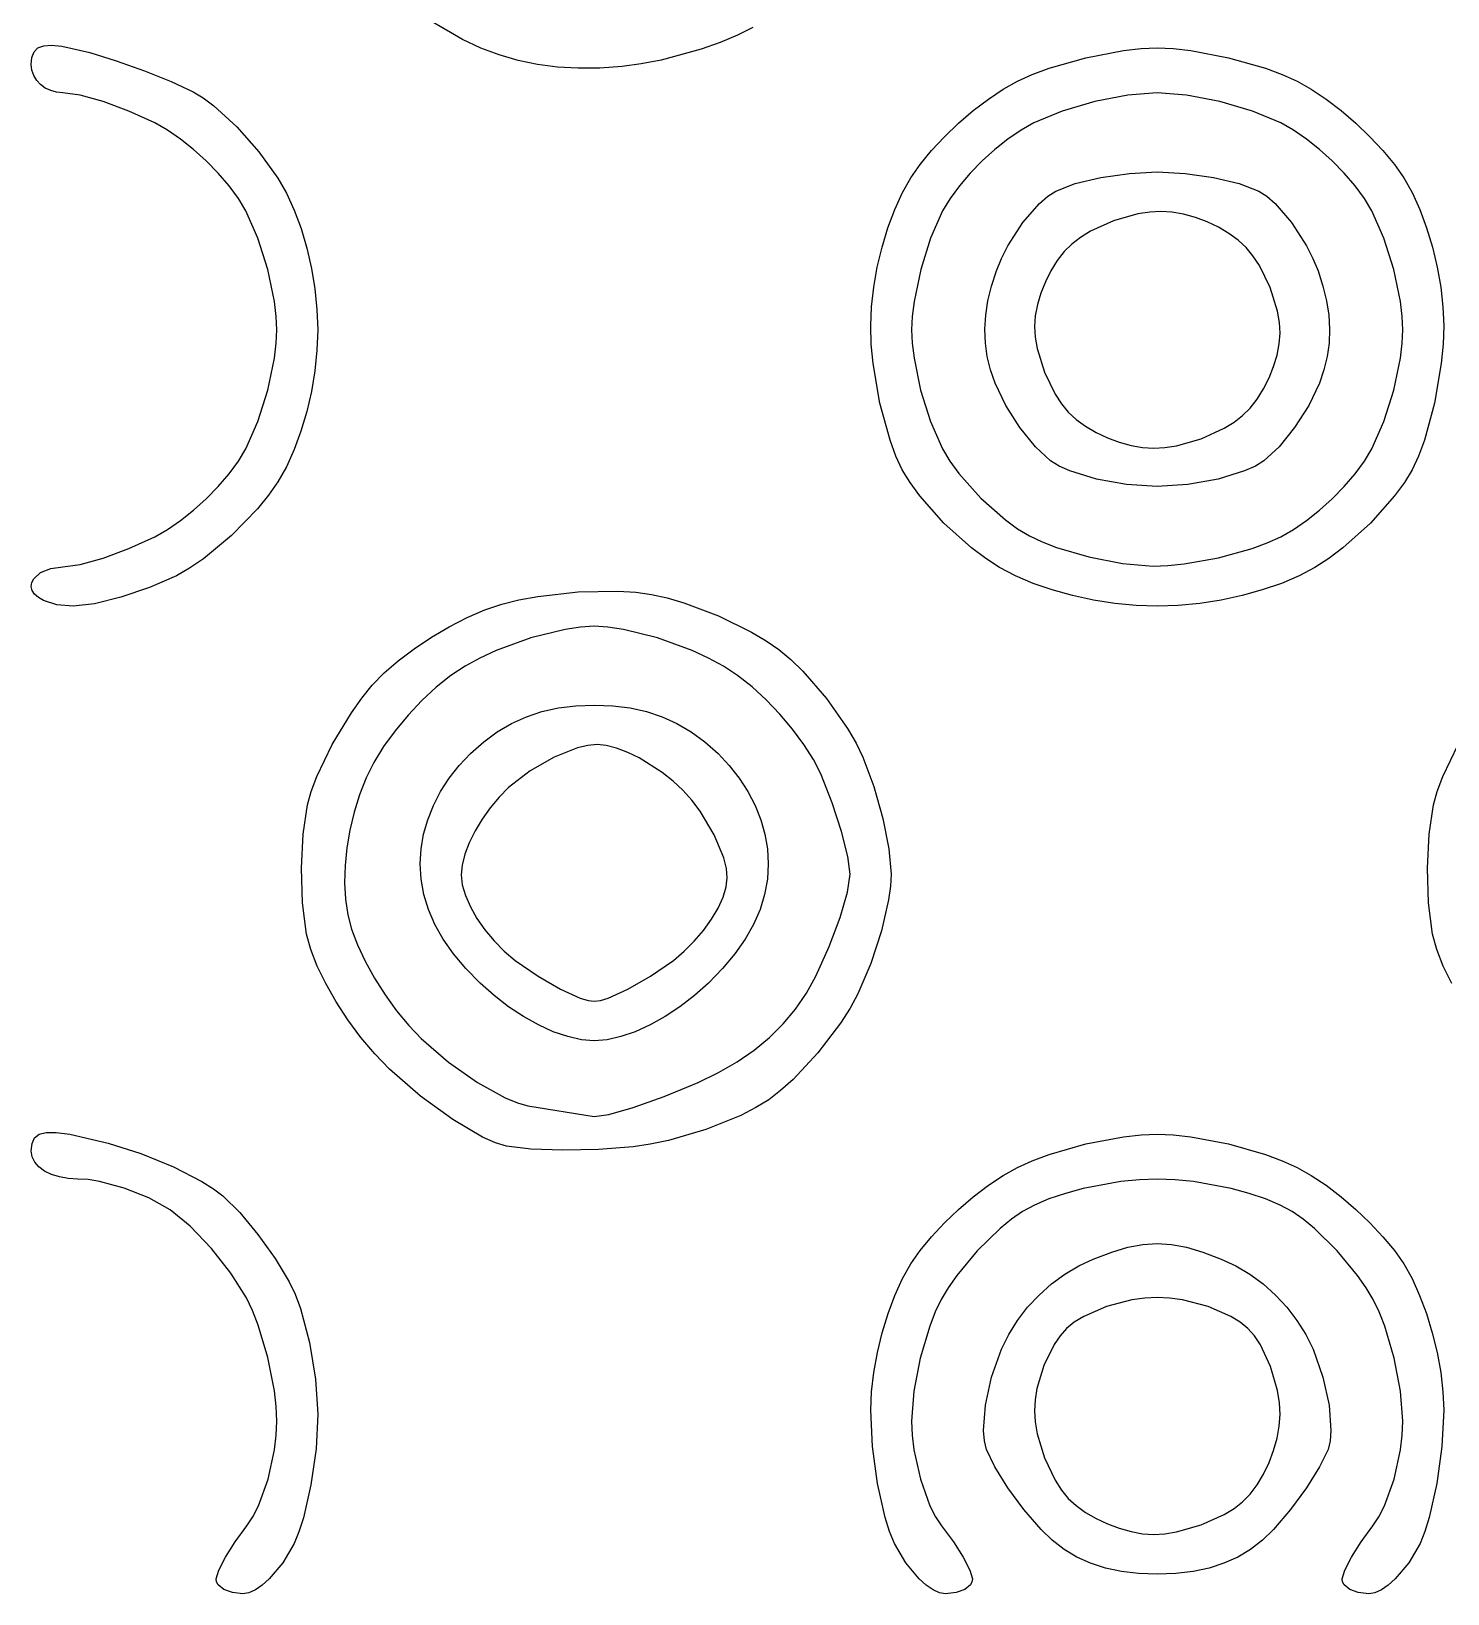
# Model space of a CAD drawing. Extents: x 94 to 886, y 19 to 528.
# Drawn here: x 93.6 to 293, y 18.6 to 238.7 of the extents above; entities that cross this region are included whole.
import ezdxf

# ---------------------------------------------------------------- set-up
doc = ezdxf.new("R2010")
doc.units = 0

msp = doc.modelspace()

# ---------------------------------------------------------------- linework, layer by layer
at = {"layer": 'Layer 1'}
for p, q in [((154.302, 237.484), (150.025502, 240.011446)), ((192.996658, 238.126033), (190.543258, 237.099508)), ((195.156122, 239.204941), (192.996658, 238.126033)), ((93.665315, 234.987086), (93.968708, 235.765404)), ((93.968708, 235.765404), (94.510204, 236.306344)), ((94.510204, 236.306344), (95.319128, 236.615939)), ((95.319128, 236.615939), (96.424803, 236.70022)), ((96.424803, 236.70022), (97.856553, 236.56522)), ((97.856553, 236.56522), (101.81558, 235.6615)), ((101.81558, 235.6615), (105.51563, 234.517845)), ((156.855452, 236.300906), (154.302, 237.48401)), ((154.302, 237.48401), (154.302, 237.484)), ((159.453898, 235.325347), (156.855452, 236.300906)), ((187.878674, 236.152471), (182.246953, 234.605272)), ((190.543258, 237.099508), (187.878674, 236.152471)), ((242.062349, 234.932239), (247.353446, 235.939135)), ((247.353446, 235.939135), (249.832103, 236.213285)), ((249.832103, 236.213285), (252.09184, 236.30894)), ((252.09184, 236.30894), (254.351568, 236.213285)), ((254.351568, 236.213285), (256.830221, 235.939135)), ((256.830221, 235.939135), (262.121329, 234.932239)), ((93.5707, 233.96536), (93.665315, 234.987086)), ((93.661862, 233.166244), (93.5707, 233.96536)), ((105.51563, 234.517845), (109.49513, 233.090895)), ((162.111161, 234.555025), (159.453898, 235.325347)), ((164.841063, 233.987635), (162.111161, 234.555025)), ((167.657425, 233.62087), (164.841063, 233.987635)), ((170.57407, 233.452423), (167.657425, 233.62087)), ((173.604821, 233.479989), (170.57407, 233.452423)), ((176.7635, 233.70126), (173.604821, 233.479989)), ((179.445317, 234.059316), (176.7635, 233.70126)), ((182.246953, 234.605272), (179.445317, 234.059316)), ((234.502397, 232.563747), (236.864497, 233.442034)), ((236.864497, 233.442034), (242.062349, 234.932239)), ((262.121329, 234.932239), (267.319217, 233.442034)), ((267.319217, 233.442034), (269.681346, 232.563747)), ((93.923135, 232.420732), (93.661862, 233.166244)), ((94.336197, 231.745142), (93.923135, 232.420732)), ((94.882728, 231.155793), (94.336197, 231.745142)), ((95.544404, 230.669003), (94.882728, 231.155793)), ((109.49513, 233.090895), (113.27618, 231.562627)), ((113.27618, 231.562627), (116.38088, 230.11502)), ((230.404567, 230.499088), (232.40584, 231.6223)), ((232.40584, 231.6223), (234.502397, 232.563747)), ((269.681346, 232.563747), (271.77794, 231.6223)), ((271.77794, 231.6223), (273.779204, 230.499104)), ((96.302906, 230.301092), (95.544404, 230.669003)), ((97.139912, 230.068378), (96.302906, 230.301092)), ((98.0371, 229.98718), (97.139912, 230.068378)), ((100.438501, 229.654244), (98.0371, 229.98718)), ((103.675152, 228.747739), (100.438501, 229.654244)), ((116.38088, 230.11502), (117.76479, 229.278395)), ((117.76479, 229.278395), (119.276784, 228.148223)), ((226.200427, 227.480451), (228.315564, 229.09989)), ((228.315564, 229.09989), (230.404567, 230.499088)), ((247.956223, 229.654244), (243.299401, 228.747739)), ((252.0918, 229.98718), (247.956223, 229.654244)), ((256.227454, 229.654244), (252.0918, 229.98718)), ((260.884277, 228.747739), (256.227454, 229.654244)), ((273.779204, 230.499104), (275.868192, 229.099915)), ((275.868192, 229.099915), (277.983309, 227.480481)), ((107.323078, 227.406119), (103.675152, 228.747739)), ((110.9583, 225.76784), (107.323078, 227.406119)), ((119.276784, 228.148223), (122.489464, 225.206204)), ((224.120754, 225.696515), (226.200427, 227.480451)), ((238.691879, 227.406119), (234.7042, 225.76784)), ((243.299401, 228.747739), (238.691879, 227.406119)), ((265.491762, 227.406119), (260.884277, 228.747739)), ((269.4794, 225.76784), (265.491762, 227.406119)), ((277.983309, 227.480481), (280.062961, 225.696545)), ((112.745912, 224.753711), (110.9583, 225.76784)), ((114.5861, 223.485694), (112.745912, 224.753711)), ((122.489464, 225.206204), (125.627802, 221.686893)), ((222.138141, 223.803827), (224.120754, 225.696515)), ((232.916603, 224.753705), (231.076431, 223.485686)), ((234.7042, 225.76784), (232.916603, 224.753705)), ((271.267044, 224.753711), (269.4794, 225.76784)), ((273.107248, 223.485694), (271.267044, 224.753711)), ((280.062961, 225.696545), (282.045555, 223.803854)), ((116.426255, 222.01456), (114.5861, 223.485694)), ((220.314187, 221.858133), (222.138141, 223.803827)), ((231.076431, 223.485686), (229.236294, 222.014551)), ((274.947406, 222.01456), (273.107248, 223.485694)), ((282.045555, 223.803854), (283.869495, 221.858152)), ((118.213768, 220.391076), (116.426255, 222.01456)), ((119.896028, 218.666013), (118.213768, 220.391076)), ((125.627802, 221.686893), (128.30068, 217.98822)), ((218.710487, 219.915175), (220.314187, 221.858133)), ((227.448802, 220.391069), (225.766567, 218.666008)), ((229.236294, 222.014551), (227.448802, 220.391069)), ((276.734913, 220.391076), (274.947406, 222.01456)), ((278.417161, 218.666013), (276.734913, 220.391076)), ((283.869495, 221.858152), (285.473188, 219.915186)), ((121.420426, 216.89014), (119.896028, 218.666013)), ((128.30068, 217.98822), (129.50436, 215.852802)), ((216.20802, 215.933518), (217.38864, 218.0307)), ((217.38864, 218.0307), (218.710487, 219.915175)), ((225.766567, 218.666008), (224.242198, 216.890137)), ((240.553219, 217.195565), (244.168574, 218.06134)), ((244.168574, 218.06134), (248.171017, 218.646322)), ((248.171017, 218.646322), (252.0914, 218.86117)), ((252.0914, 218.86117), (256.011879, 218.646322)), ((256.011879, 218.646322), (260.01437, 218.06134)), ((260.01437, 218.06134), (263.629726, 217.195565)), ((279.941546, 216.89014), (278.417161, 218.666013)), ((285.473188, 219.915186), (286.79504, 218.0307)), ((286.79504, 218.0307), (287.975687, 215.933537)), ((122.734353, 215.114226), (121.420426, 216.89014)), ((129.50436, 215.852802), (130.590727, 213.462328)), ((215.12947, 213.564838), (216.20802, 215.933518)), ((224.242198, 216.890137), (222.928305, 215.114225)), ((236.672383, 215.417732), (237.7941, 216.13834)), ((237.7941, 216.13834), (240.553219, 217.195565)), ((263.629726, 217.195565), (266.3888, 216.13834)), ((266.3888, 216.13834), (267.510514, 215.417745)), ((281.255461, 215.114226), (279.941546, 216.89014)), ((287.975687, 215.933537), (289.054245, 213.564871)), ((123.7852, 213.38904), (122.734353, 215.114226)), ((214.169954, 210.987426), (215.12947, 213.564838)), ((222.928305, 215.114225), (221.8775, 213.38904)), ((233.168189, 211.716291), (235.504673, 214.409815)), ((235.504673, 214.409815), (236.672383, 215.417732)), ((267.510514, 215.417745), (268.678223, 214.409838)), ((268.678223, 214.409838), (271.014716, 211.716321)), ((282.3063, 213.38904), (281.255461, 215.114226)), ((289.054245, 213.564871), (290.013753, 210.987465)), ((125.482779, 209.540702), (123.7852, 213.38904)), ((130.590727, 213.462328), (131.546473, 210.867612)), ((221.8775, 213.38904), (220.179856, 209.540688)), ((231.058465, 208.426241), (233.168189, 211.716291)), ((245.922334, 211.94574), (242.688263, 210.482012)), ((249.360748, 212.934733), (245.922334, 211.94574)), ((251.028166, 213.204007), (249.360748, 212.934733)), ((252.59257, 213.29796), (251.028166, 213.204007)), ((254.146824, 213.194142), (252.59257, 213.29796)), ((255.785, 212.896595), (254.146824, 213.194142)), ((257.457788, 212.426182), (255.785, 212.896595)), ((259.115879, 211.803765), (257.457788, 212.426182)), ((260.709962, 211.050207), (259.115879, 211.803765)), ((271.014716, 211.716321), (273.124472, 208.426264)), ((284.003879, 209.540702), (282.3063, 213.38904)), ((126.872959, 205.094156), (125.482779, 209.540702)), ((131.546473, 210.867612), (132.35829, 208.119466)), ((213.346441, 208.264044), (214.169954, 210.987426)), ((220.179856, 209.540688), (218.78964, 205.094141)), ((241.276273, 209.619319), (240.06947, 208.69458)), ((242.688263, 210.482012), (241.276273, 209.619319)), ((262.190728, 210.18637), (260.709962, 211.050207)), ((263.508868, 209.233117), (262.190728, 210.18637)), ((264.61507, 208.21131), (263.508868, 209.233117)), ((285.394059, 205.094156), (284.003879, 209.540702)), ((290.013753, 210.987465), (290.837256, 208.264085)), ((132.35829, 208.119466), (133.012869, 205.268702)), ((212.675897, 205.457456), (213.346441, 208.264044)), ((230.174206, 206.672668), (231.058465, 208.426241)), ((239.010671, 207.627017), (238.0229, 206.354914)), ((240.06947, 208.69458), (239.010671, 207.627017)), ((265.57328, 207.046648), (264.61507, 208.21131)), ((266.467197, 205.683968), (265.57328, 207.046648)), ((273.124472, 208.426264), (274.008757, 206.672681)), ((290.837256, 208.264085), (291.507795, 205.457494)), ((127.812274, 200.600002), (126.872959, 205.094156)), ((133.012869, 205.268702), (133.496903, 202.366131)), ((212.175287, 202.630427), (212.675897, 205.457456)), ((218.78964, 205.094141), (217.850309, 200.599994)), ((228.761777, 202.773221), (229.44932, 204.90814)), ((229.44932, 204.90814), (230.174206, 206.672668)), ((237.127778, 204.925862), (236.346924, 203.387453)), ((238.0229, 206.354914), (237.127778, 204.925862)), ((267.983905, 202.562843), (266.467197, 205.683968)), ((274.008757, 206.672681), (274.73368, 204.90814)), ((274.73368, 204.90814), (275.421295, 202.773237)), ((286.333374, 200.600002), (285.394059, 205.094156)), ((291.507795, 205.457494), (292.008412, 202.630457)), ((211.86158, 199.845721), (212.175287, 202.630427)), ((228.264066, 200.696903), (228.761777, 202.773221)), ((236.346924, 203.387453), (235.701958, 201.787278)), ((269.008696, 199.2445), (267.983905, 202.562843)), ((275.421295, 202.773237), (275.919057, 200.69693)), ((292.008412, 202.630457), (292.32215, 199.845737)), ((128.068025, 198.507134), (127.812274, 200.600002)), ((133.496903, 202.366131), (133.797083, 199.462566)), ((217.850309, 200.599994), (217.594556, 198.50713)), ((227.956108, 198.672269), (228.264066, 200.696903)), ((235.701958, 201.787278), (235.2145, 200.17293)), ((275.919057, 200.69693), (276.227047, 198.672301)), ((286.589125, 198.507134), (286.333374, 200.600002)), ((128.15726, 196.60884), (128.068025, 198.507134)), ((133.797083, 199.462566), (133.9001, 196.60882)), ((211.75174, 197.1661), (211.86158, 199.845721)), ((217.594556, 198.50713), (217.50532, 196.60884)), ((227.837821, 196.6924), (227.956108, 198.672269)), ((234.906171, 198.592), (234.79859, 197.09208)), ((235.2145, 200.17293), (234.906171, 198.592)), ((269.287716, 197.635301), (269.008696, 199.2445)), ((276.227047, 198.672301), (276.345345, 196.692434)), ((286.67836, 196.60884), (286.589125, 198.507134)), ((292.32215, 199.845737), (292.43205, 197.1661)), ((128.068025, 194.710578), (128.15726, 196.60884)), ((133.9001, 196.60882), (133.796964, 193.749028)), ((211.84065, 194.593655), (211.75174, 197.1661)), ((217.50532, 196.60884), (217.594299, 194.711055)), ((227.909126, 194.75038), (227.837821, 196.6924)), ((234.79859, 197.09208), (234.895948, 195.582294)), ((269.277494, 194.625595), (269.38507, 196.12551)), ((269.38507, 196.12551), (269.287716, 197.635301)), ((276.345345, 196.692434), (276.274032, 194.750411)), ((286.589125, 194.710578), (286.67836, 196.60884)), ((292.43205, 197.1661), (292.343142, 194.593658)), ((127.812274, 192.617729), (128.068025, 194.710578)), ((133.796964, 193.749028), (133.496255, 190.841883)), ((212.099699, 191.865149), (211.84065, 194.593655)), ((217.594299, 194.711055), (217.849315, 192.619576)), ((228.16994, 192.839292), (227.909126, 194.75038)), ((234.895948, 195.582294), (235.17498, 193.973107)), ((235.17498, 193.973107), (236.199806, 190.654801)), ((268.969177, 193.044677), (269.277494, 194.625595)), ((276.274032, 194.750411), (276.013188, 192.839316)), ((286.333374, 192.617729), (286.589125, 194.710578)), ((292.343142, 194.593658), (292.084095, 191.865154)), ((126.872959, 188.123576), (127.812274, 192.617729)), ((213.055162, 186.272821), (212.099699, 191.865149)), ((217.849315, 192.619576), (218.785934, 188.130461)), ((228.620185, 190.952218), (228.16994, 192.839292)), ((268.481737, 191.430346), (268.969177, 193.044677)), ((276.013188, 192.839316), (275.562893, 190.952231)), ((285.394059, 188.123576), (286.333374, 192.617729)), ((292.084095, 191.865154), (291.128631, 186.272829)), ((133.496255, 190.841883), (133.011026, 187.937071)), ((229.25978, 189.08224), (228.620185, 190.952218)), ((236.199806, 190.654801), (237.716552, 187.53371)), ((267.055957, 188.291801), (267.836791, 189.830191)), ((267.836791, 189.830191), (268.481737, 191.430346)), ((275.562893, 190.952231), (274.92323, 189.08224)), ((125.482779, 183.677006), (126.872959, 188.123576)), ((133.011026, 187.937071), (132.354329, 185.084279)), ((218.785934, 188.130461), (220.172131, 183.691335)), ((230.768315, 185.955345), (229.25978, 189.08224)), ((237.716552, 187.53371), (238.610483, 186.171041)), ((266.160852, 186.862765), (267.055957, 188.291801)), ((274.92323, 189.08224), (273.414678, 185.955351)), ((284.003879, 183.677006), (285.394059, 188.123576)), ((132.354329, 185.084279), (131.539214, 182.333191)), ((214.472029, 181.054858), (213.055162, 186.272821)), ((232.744371, 182.851606), (230.768315, 185.955345)), ((238.610483, 186.171041), (239.5687, 185.00638)), ((239.5687, 185.00638), (240.674899, 183.984568)), ((264.1143, 184.52311), (265.173094, 185.590671)), ((265.173094, 185.590671), (266.160852, 186.862765)), ((273.414678, 185.955351), (271.438584, 182.851614)), ((291.128631, 186.272829), (289.711762, 181.054864)), ((123.7852, 179.82864), (125.482779, 183.677006)), ((220.172131, 183.691335), (221.86486, 179.85204)), ((234.931562, 180.129784), (232.744371, 182.851606)), ((240.674899, 183.984568), (241.993036, 183.031303)), ((241.993036, 183.031303), (243.473798, 182.167448)), ((258.26144, 181.27189), (261.495552, 182.735653)), ((261.495552, 182.735653), (262.907567, 183.598356)), ((262.907567, 183.598356), (264.1144, 184.5231)), ((264.1144, 184.5231), (264.1143, 184.52311)), ((271.438584, 182.851614), (269.251355, 180.12979)), ((282.3063, 179.82864), (284.003879, 183.677006)), ((131.539214, 182.333191), (130.578733, 179.733495)), ((215.307833, 178.794307), (214.472029, 181.054858)), ((243.473798, 182.167448), (245.067875, 181.41387)), ((245.067875, 181.41387), (246.725955, 180.791433)), ((246.725955, 180.791433), (248.398727, 180.321003)), ((254.822983, 180.282863), (258.26144, 181.27189)), ((289.711762, 181.054864), (288.875957, 178.794311)), ((122.734329, 178.10348), (123.7852, 179.82864)), ((130.578733, 179.733495), (129.485938, 177.334876)), ((216.2042, 176.877), (215.307833, 178.794307)), ((221.86486, 179.85204), (222.901633, 178.133364)), ((237.0735, 178.14864), (234.931562, 180.129784)), ((248.398727, 180.321003), (250.036879, 180.023443)), ((250.036879, 180.023443), (251.5911, 179.91962)), ((251.5911, 179.91962), (253.155537, 180.013578)), ((253.155537, 180.013578), (254.822983, 180.282863)), ((269.251355, 180.12979), (267.1094, 178.14864)), ((281.255433, 178.10348), (282.3063, 179.82864)), ((288.875957, 178.794311), (287.97959, 176.877)), ((119.895982, 174.551714), (121.420387, 176.327581)), ((121.420387, 176.327581), (122.734329, 178.10348)), ((129.485938, 177.334876), (128.27388, 175.18702)), ((217.289076, 175.092979), (216.2042, 176.877)), ((222.901633, 178.133364), (224.18015, 176.366988)), ((224.18015, 176.366988), (227.261445, 172.892391)), ((238.269137, 177.422445), (237.0728, 178.14864)), ((237.0728, 178.14864), (237.0735, 178.14864)), ((239.78323, 176.744971), (238.269137, 177.422445)), ((243.518289, 175.595493), (239.78323, 176.744971)), ((264.398987, 176.744971), (260.663956, 175.595493)), ((265.913068, 177.422445), (264.398987, 176.744971)), ((267.1094, 178.14864), (265.913068, 177.422445)), ((278.417111, 174.551714), (279.941502, 176.327581)), ((279.941502, 176.327581), (281.255433, 178.10348)), ((287.97959, 176.877), (286.894677, 175.092964)), ((118.213723, 172.826654), (119.895982, 174.551714)), ((128.27388, 175.18702), (126.967544, 173.310286)), ((218.665244, 173.214409), (217.289076, 175.092979)), ((247.785178, 174.81882), (243.518289, 175.595493)), ((252.0911, 174.53357), (247.785178, 174.81882)), ((256.397073, 174.81882), (252.0911, 174.53357)), ((260.663956, 175.595493), (256.397073, 174.81882)), ((276.734864, 172.826654), (278.417111, 174.551714)), ((286.894677, 175.092964), (285.518494, 173.214381)), ((116.426217, 171.203173), (118.213723, 172.826654)), ((126.967544, 173.310286), (125.408305, 171.389509)), ((222.066834, 169.39937), (218.665244, 173.214409)), ((227.261445, 172.892391), (230.706798, 169.830769)), ((274.947365, 171.203173), (276.734864, 172.826654)), ((285.518494, 173.214381), (282.116915, 169.399325)), ((112.745897, 168.464043), (114.586072, 169.732045)), ((114.586072, 169.732045), (116.426217, 171.203173)), ((125.408305, 171.389509), (121.765031, 167.632596)), ((230.706798, 169.830769), (232.440387, 168.580611)), ((271.267029, 168.464043), (273.107219, 169.732045)), ((273.107219, 169.732045), (274.947365, 171.203173)), ((107.323068, 165.811597), (110.9583, 167.44994)), ((110.9583, 167.44994), (112.745897, 168.464043)), ((121.765031, 167.632596), (117.811882, 164.34982)), ((225.959732, 165.883371), (222.066834, 169.39937)), ((232.440387, 168.580611), (234.11426, 167.58464)), ((234.11426, 167.58464), (235.893293, 166.752458)), ((267.586912, 166.604465), (269.47936, 167.44987)), ((269.47936, 167.44987), (269.4794, 167.44994)), ((269.4794, 167.44994), (271.267029, 168.464043)), ((282.116915, 169.399325), (278.224048, 165.883331)), ((103.675134, 164.469945), (107.323068, 165.811597)), ((227.950034, 164.378601), (225.959732, 165.883371)), ((235.893293, 166.752458), (237.928196, 165.971704)), ((237.928196, 165.971704), (242.480156, 164.634099)), ((260.714665, 164.501933), (265.44619, 165.820066)), ((265.44619, 165.820066), (267.586912, 166.604465)), ((278.224048, 165.883331), (276.233756, 164.378577)), ((94.882728, 162.413431), (96.302906, 163.011015)), ((96.302906, 163.011015), (98.0371, 163.23049)), ((98.0371, 163.23049), (100.438483, 163.563428)), ((100.438483, 163.563428), (103.675134, 164.469945)), ((115.865299, 163.021715), (114.01668, 161.97472)), ((117.811882, 164.34982), (115.865299, 163.021715)), ((229.8947, 163.1179), (227.950034, 164.378601)), ((229.89479, 163.1179), (229.8947, 163.1179)), ((232.120358, 161.948188), (229.89479, 163.1179)), ((242.480156, 164.634099), (247.199218, 163.71107)), ((247.199218, 163.71107), (251.51446, 163.34186)), ((251.51446, 163.34186), (253.597444, 163.405074)), ((253.597444, 163.405074), (255.874263, 163.630765)), ((255.874263, 163.630765), (260.714665, 164.501933)), ((274.28909, 163.1179), (272.063471, 161.948188)), ((276.233756, 164.378577), (274.28909, 163.1179)), ((93.5707, 160.449), (93.661862, 161.007746)), ((93.661862, 161.007746), (93.923135, 161.529005)), ((93.923135, 161.529005), (94.882728, 162.413431)), ((114.01668, 161.97472), (110.199301, 160.302248)), ((234.605784, 160.893579), (232.120358, 161.948188)), ((237.299579, 159.966666), (234.605784, 160.893579)), ((269.578017, 160.893579), (266.884211, 159.966666)), ((272.063471, 161.948188), (269.578017, 160.893579)), ((93.57069, 160.44889), (93.5707, 160.449)), ((93.691265, 159.890141), (93.57069, 160.44889)), ((94.036836, 159.368879), (93.691265, 159.890141)), ((94.583174, 158.896513), (94.036836, 159.368879)), ((95.306046, 158.48445), (94.583174, 158.896513)), ((97.184475, 157.886866), (95.306046, 158.48445)), ((106.185726, 158.932654), (102.453029, 158.00726)), ((110.199301, 160.302248), (106.185726, 158.932654)), ((159.79933, 157.9767), (162.222339, 158.580622)), ((162.222339, 158.580622), (164.880226, 159.072068)), ((164.880226, 159.072068), (170.554287, 159.695096)), ((170.554287, 159.695096), (176.12882, 159.800911)), ((176.12882, 159.800911), (178.662296, 159.645841)), ((178.662296, 159.645841), (180.91113, 159.34464)), ((180.91113, 159.34464), (183.094823, 158.85674)), ((183.094823, 158.85674), (185.441618, 158.166516)), ((240.15025, 159.180044), (237.299579, 159.966666)), ((243.106308, 158.546305), (240.15025, 159.180044)), ((246.116261, 158.078042), (243.106308, 158.546305)), ((261.077486, 158.546305), (258.067536, 158.078042)), ((264.033539, 159.180044), (261.077486, 158.546305)), ((266.884211, 159.966666), (264.033539, 159.180044)), ((99.47828, 157.66739), (97.184475, 157.886866)), ((102.453029, 158.00726), (99.47828, 157.66739)), ((154.947291, 156.088207), (157.43554, 157.167626)), ((157.43554, 157.167626), (159.79933, 157.9767)), ((185.441618, 158.166516), (190.330522, 156.306774)), ((190.330522, 156.306774), (194.989855, 154.020767)), ((249.128618, 157.787849), (246.116261, 158.078042)), ((252.09189, 157.68832), (249.128618, 157.787849)), ((255.055176, 157.787849), (252.09189, 157.68832)), ((258.067536, 158.078042), (255.055176, 157.787849)), ((149.89621, 153.305682), (152.409282, 154.785281)), ((152.409282, 154.785281), (154.947291, 156.088207)), ((168.721463, 154.421755), (163.922358, 153.215735)), ((170.899947, 154.750119), (168.721463, 154.421755)), ((172.83159, 154.86469), (170.899947, 154.750119)), ((174.76323, 154.750119), (172.83159, 154.86469)), ((176.941716, 154.421755), (174.76323, 154.750119)), ((181.740834, 153.215735), (176.941716, 154.421755)), ((147.482771, 151.696249), (149.89621, 153.305682)), ((163.922358, 153.215735), (159.031043, 151.430805)), ((186.632155, 151.430805), (181.740834, 153.215735)), ((194.989855, 154.020767), (197.049687, 152.797713)), ((197.049687, 152.797713), (198.83163, 151.56385)), ((143.253584, 148.275221), (145.243664, 150.003817)), ((145.243664, 150.003817), (147.482771, 151.696249)), ((156.737299, 150.378803), (154.64429, 149.25114)), ((159.031043, 151.430805), (156.737299, 150.378803)), ((188.925895, 150.378803), (186.632155, 151.430805)), ((191.01889, 149.25114), (188.925895, 150.378803)), ((198.83163, 151.56385), (200.489078, 150.179878)), ((200.489078, 150.179878), (202.19213, 148.526595)), ((141.58723, 146.5573), (143.253584, 148.275221)), ((152.626661, 147.911401), (150.578467, 146.268337)), ((154.64429, 149.25114), (152.626661, 147.911401)), ((193.020102, 147.927875), (191.01889, 149.25114)), ((195.050785, 146.31519), (193.020102, 147.927875)), ((202.19213, 148.526595), (205.541101, 144.660426)), ((140.106106, 144.728427), (141.58723, 146.5573)), ((150.578467, 146.268337), (148.554583, 144.383971)), ((197.05479, 144.475429), (195.050785, 146.31519)), ((138.646898, 142.681801), (140.106106, 144.728427)), ((148.554583, 144.383971), (146.609886, 142.320326)), ((165.466139, 142.842173), (167.781335, 143.355606)), ((167.781335, 143.355606), (170.231621, 143.659484)), ((170.231621, 143.659484), (172.83155, 143.75951)), ((172.83155, 143.75951), (175.431523, 143.659484)), ((175.431523, 143.659484), (177.881837, 143.355606)), ((177.881837, 143.355606), (180.197046, 142.842173)), ((198.975966, 142.470933), (197.05479, 144.475429)), ((205.541101, 144.660426), (208.490662, 140.461994)), ((135.94407, 138.211845), (138.646898, 142.681801)), ((146.609886, 142.320326), (144.799252, 140.139427)), ((159.185591, 139.987534), (161.182818, 141.163839)), ((161.182818, 141.163839), (163.271484, 142.113485)), ((163.271484, 142.113485), (165.466139, 142.842173)), ((180.197046, 142.842173), (182.391703, 142.113485)), ((182.391703, 142.113485), (184.480358, 141.163839)), ((184.480358, 141.163839), (186.477567, 139.987534)), ((200.758164, 140.364043), (198.975966, 142.470933)), ((144.799252, 140.139427), (143.177557, 137.903297)), ((157.265252, 138.578868), (159.185591, 139.987534)), ((186.477567, 139.987534), (188.39788, 138.578868)), ((202.345234, 138.217103), (200.758164, 140.364043)), ((208.490662, 140.461994), (209.69445, 138.393383)), ((133.778422, 133.700541), (135.94407, 138.211845)), ((143.177557, 137.903297), (141.799678, 135.67396)), ((153.814103, 135.247523), (155.40725, 136.93214)), ((155.40725, 136.93214), (157.265252, 138.578868)), ((170.458306, 137.719162), (167.181944, 136.41981)), ((171.934854, 138.072941), (170.458306, 137.719162)), ((173.23547, 138.19638), (171.934854, 138.072941)), ((174.527854, 138.064987), (173.23547, 138.19638)), ((175.980788, 137.688411), (174.527854, 138.064987)), ((177.544794, 137.093055), (175.980788, 137.688411)), ((179.170394, 136.305324), (177.544794, 137.093055)), ((188.39788, 138.578868), (190.25585, 136.93214)), ((190.25585, 136.93214), (191.848993, 135.247523)), ((203.681026, 136.092455), (202.345234, 138.217103)), ((209.69445, 138.393383), (210.65293, 136.42795)), ((292.299551, 133.700561), (294.465211, 138.211865)), ((141.799678, 135.67396), (140.72049, 133.51344)), ((152.407577, 133.455344), (153.814103, 135.247523)), ((163.815444, 134.496781), (160.76787, 132.14853)), ((167.181944, 136.41981), (163.815444, 134.496781)), ((182.408463, 134.25835), (179.170394, 136.305324)), ((183.921976, 133.051915), (182.408463, 134.25835)), ((191.848993, 135.247523), (193.255517, 133.455351)), ((204.70939, 134.05244), (203.681026, 136.092455)), ((210.65293, 136.42795), (212.195942, 132.286432)), ((132.990689, 131.602231), (133.778422, 133.700541)), ((140.72049, 133.51344), (139.790679, 131.129538)), ((151.195624, 131.573037), (152.407577, 133.455344)), ((160.76787, 132.14853), (159.427864, 130.805713)), ((185.29917, 131.75872), (183.921976, 133.051915)), ((193.255517, 133.455351), (194.467469, 131.573054)), ((206.32068, 129.972781), (204.70939, 134.05244)), ((212.195942, 132.286432), (213.459559, 127.795504)), ((291.511979, 131.602251), (292.299551, 133.700561)), ((132.44963, 129.701), (132.990689, 131.602231)), ((139.790679, 131.129538), (139.024145, 128.666443)), ((150.186194, 129.618035), (151.195624, 131.573037)), ((159.427864, 130.805713), (158.177759, 129.305713)), ((186.558016, 130.34556), (185.29917, 131.75872)), ((187.732414, 128.795318), (186.558016, 130.34556)), ((194.467469, 131.573054), (195.476898, 129.618061)), ((207.640197, 125.950354), (206.32068, 129.972781)), ((290.97124, 129.70102), (291.511979, 131.602251)), ((131.831653, 125.596372), (132.44963, 129.701)), ((139.024145, 128.666443), (138.425666, 126.15964)), ((149.38724, 127.607771), (150.186194, 129.618035)), ((157.044916, 127.699041), (156.056692, 126.036205)), ((158.177759, 129.305713), (157.044916, 127.699041)), ((189.725046, 125.485626), (187.732414, 128.795318)), ((195.476898, 129.618061), (196.275851, 127.607803)), ((213.459559, 127.795504), (214.313366, 123.496498)), ((290.353717, 125.596392), (290.97124, 129.70102)), ((131.605531, 120.799042), (131.831653, 125.596372)), ((138.425666, 126.15964), (138.00002, 123.644612)), ((148.452566, 123.49119), (148.806713, 125.559678)), ((148.806713, 125.559678), (149.38724, 127.607771)), ((156.056692, 126.036205), (155.240449, 124.367716)), ((191.071428, 122.233732), (189.725046, 125.485626)), ((196.275851, 127.607803), (196.856377, 125.55971)), ((196.856377, 125.55971), (197.210524, 123.491213)), ((208.531769, 122.448545), (207.640197, 125.950354)), ((290.127541, 120.799062), (290.353717, 125.596392)), ((138.00002, 123.644612), (137.751985, 121.156844)), ((148.33275, 121.41974), (148.452566, 123.49119)), ((155.240449, 124.367716), (154.623545, 122.744084)), ((197.210524, 123.491213), (197.33034, 121.41974)), ((214.313366, 123.496498), (214.62695, 119.93075)), ((137.751985, 121.156844), (137.68634, 118.73182)), ((148.460391, 119.232154), (148.33275, 121.41974)), ((154.233339, 121.215819), (154.09719, 119.83343)), ((154.623545, 122.744084), (154.233339, 121.215819)), ((191.438013, 120.755735), (191.071428, 122.233732)), ((197.33034, 121.41974), (197.202699, 119.232166)), ((208.85922, 119.93074), (208.531769, 122.448545)), ((131.774226, 115.905792), (131.605531, 120.799042)), ((148.845599, 117.082712), (148.460391, 119.232154)), ((154.09719, 119.83343), (154.251665, 118.454236)), ((191.410922, 118.145423), (191.56592, 119.44372)), ((191.56592, 119.44372), (191.438013, 120.755735)), ((197.202699, 119.232166), (196.817491, 117.082735)), ((208.478491, 117.394887), (208.85922, 119.93074)), ((214.62695, 119.93075), (214.531459, 118.266459)), ((290.29598, 115.905812), (290.127541, 120.799062)), ((137.68634, 118.73182), (137.807862, 116.405024)), ((149.491801, 114.964573), (148.845599, 117.082712)), ((154.251665, 118.454236), (154.694624, 116.942107)), ((154.694624, 116.942107), (155.395369, 115.345681)), ((190.264379, 115.175497), (190.966693, 116.706764)), ((190.966693, 116.706764), (191.410922, 118.145423)), ((196.817491, 117.082735), (196.171289, 114.964607)), ((207.441841, 113.84404), (208.478491, 117.394887)), ((214.531459, 118.266459), (214.257779, 116.338408)), ((132.3407, 111.5134), (131.774226, 115.905792)), ((137.807862, 116.405024), (138.12133, 114.21194)), ((150.402426, 112.870898), (149.491801, 114.964573)), ((155.395369, 115.345681), (156.3232, 113.713596)), ((189.335129, 113.599376), (190.264379, 115.175497)), ((196.171289, 114.964607), (195.260664, 112.870939)), ((214.257779, 116.338408), (213.252611, 111.96719)), ((290.8623, 111.51342), (290.29598, 115.905812)), ((138.12133, 114.21194), (138.654523, 112.199729)), ((151.580901, 110.794846), (150.402426, 112.870898)), ((156.3232, 113.713596), (157.447419, 112.094491)), ((188.210088, 112.026154), (189.335129, 113.599376)), ((195.260664, 112.870939), (194.082189, 110.79489)), ((205.907576, 109.749068), (207.441841, 113.84404)), ((132.917206, 109.352544), (132.3407, 111.5134)), ((138.654523, 112.199729), (139.489703, 109.99652)), ((153.030653, 108.72958), (151.580901, 110.794846)), ((157.447419, 112.094491), (158.737326, 110.537002)), ((158.737326, 110.537002), (160.162222, 109.089769)), ((185.497227, 109.079423), (186.920405, 110.503585)), ((186.920405, 110.503585), (188.210088, 112.026154)), ((194.082189, 110.79489), (192.632437, 108.729618)), ((213.252611, 111.96719), (211.764963, 107.369428)), ((291.43881, 109.352564), (290.8623, 111.51342)), ((133.825843, 106.999435), (132.917206, 109.352544)), ((139.489703, 109.99652), (140.584449, 107.673845)), ((154.75511, 106.668257), (153.030653, 108.72958)), ((160.162222, 109.089769), (161.69141, 107.80143)), ((183.9717, 107.80142), (185.497227, 109.079423)), ((192.632437, 108.729618), (190.90798, 106.668282)), ((204.034, 105.58084), (205.907576, 109.749068)), ((292.347457, 106.999455), (291.43881, 109.352564)), ((135.026887, 104.518808), (133.825843, 106.999435)), ((140.584449, 107.673845), (141.89634, 105.303234)), ((156.7577, 104.60404), (154.75511, 106.668257)), ((161.69141, 107.80143), (164.91991, 105.563028)), ((180.743174, 105.563028), (183.97161, 107.80143)), ((183.97161, 107.80143), (183.9717, 107.80142)), ((190.90798, 106.668282), (188.90539, 104.60404)), ((211.764963, 107.369428), (209.94835, 103.09745)), ((293.548513, 104.518828), (292.347457, 106.999455)), ((136.480615, 101.975401), (135.026887, 104.518808)), ((141.89634, 105.303234), (143.382955, 102.956217)), ((156.75779, 104.60404), (156.7577, 104.60404)), ((158.717531, 102.8474), (156.75779, 104.60404)), ((164.91991, 105.563028), (168.096446, 103.729955)), ((168.096446, 103.729955), (170.85549, 102.491385)), ((174.807562, 102.491385), (177.566637, 103.729955)), ((177.566637, 103.729955), (180.743174, 105.563028)), ((188.90539, 104.60404), (186.945638, 102.8474)), ((202.711444, 103.177137), (204.034, 105.58084)), ((138.147304, 99.43395), (136.480615, 101.975401)), ((143.382955, 102.956217), (145.001872, 100.704325)), ((160.763536, 101.265791), (158.717531, 102.8474)), ((162.859743, 99.877456), (160.763536, 101.265791)), ((170.85549, 102.491385), (171.964223, 102.154155)), ((171.964223, 102.154155), (172.83151, 102.03649)), ((172.83151, 102.03649), (173.698811, 102.154155)), ((173.698811, 102.154155), (174.807562, 102.491385)), ((184.899621, 101.265791), (182.803405, 99.877456)), ((186.945638, 102.8474), (184.899621, 101.265791)), ((201.185302, 100.935243), (202.711444, 103.177137)), ((209.94835, 103.09745), (208.847764, 101.075624)), ((139.987229, 96.959192), (138.147304, 99.43395)), ((145.001872, 100.704325), (146.710671, 98.619089)), ((164.970089, 98.700636), (162.859743, 99.877456)), ((182.803405, 99.877456), (180.693054, 98.700636)), ((199.450362, 98.850455), (201.185302, 100.935243)), ((208.847764, 101.075624), (207.510343, 98.975943)), ((141.960669, 94.615863), (139.987229, 96.959192)), ((146.710671, 98.619089), (148.46693, 96.77204)), ((167.058509, 97.753576), (164.970089, 98.700636)), ((169.088942, 97.054518), (167.058509, 97.753576)), ((171.025323, 96.621705), (169.088942, 97.054518)), ((176.574205, 97.054518), (174.637836, 96.621705)), ((178.604632, 97.753576), (176.574205, 97.054518)), ((180.693054, 98.700636), (178.604632, 97.753576)), ((195.333243, 95.133392), (197.501413, 96.918072)), ((197.501413, 96.918072), (199.450362, 98.850455)), ((207.510343, 98.975943), (204.330936, 94.787896)), ((148.46693, 96.77204), (152.300951, 93.46898)), ((172.83159, 96.47338), (171.025323, 96.621705)), ((174.637836, 96.621705), (172.83159, 96.47338)), ((192.940642, 93.491711), (195.333243, 95.133392)), ((204.330936, 94.787896), (200.822011, 91.023077)), ((144.0279, 92.4687), (141.960669, 94.615863)), ((148.365532, 88.680108), (144.0279, 92.4687)), ((152.300951, 93.46898), (156.411235, 90.583443)), ((190.318398, 91.988328), (192.940642, 93.491711)), ((156.411235, 90.583443), (160.304866, 88.425994)), ((182.672606, 88.644364), (187.46134, 90.61854)), ((187.4613, 90.61854), (190.318398, 91.988328)), ((187.46134, 90.61854), (187.4613, 90.61854)), ((200.822011, 91.023077), (199.072692, 89.452429)), ((152.909926, 85.376696), (148.365532, 88.680108)), ((160.304866, 88.425994), (162.016401, 87.717355)), ((178.318042, 87.075418), (182.672606, 88.644364)), ((197.39545, 88.17125), (195.584587, 87.05926)), ((199.072692, 89.452429), (197.39545, 88.17125)), ((162.016401, 87.717355), (163.48893, 87.3072)), ((163.48893, 87.3072), (172.83164, 85.78714)), ((172.83164, 85.78714), (174.877703, 86.070182)), ((174.877703, 86.070182), (178.318042, 87.075418)), ((193.45231, 85.973504), (188.53687, 83.989571)), ((195.584587, 87.05926), (193.45231, 85.973504)), ((157.121833, 82.913511), (152.909926, 85.376696)), ((188.53687, 83.989571), (183.275845, 82.437205)), ((93.57055, 80.95086), (93.674349, 82.015361)), ((93.674349, 82.015361), (94.022935, 82.804012)), ((94.022935, 82.804012), (94.672092, 83.322564)), ((94.672092, 83.322564), (95.677603, 83.576767)), ((95.677603, 83.576767), (97.09525, 83.572374)), ((97.09525, 83.572374), (98.980818, 83.315135)), ((98.980818, 83.315135), (104.37885, 82.06512)), ((104.37885, 82.06512), (108.996749, 80.603077)), ((158.934587, 82.107956), (157.121833, 82.913511)), ((160.462, 81.6456), (158.934587, 82.107956)), ((160.46545, 81.6456), (160.462, 81.6456)), ((163.915787, 81.222967), (160.46545, 81.6456)), ((178.29595, 81.53416), (173.41611, 81.163798)), ((180.711587, 81.890908), (178.29595, 81.53416)), ((183.275845, 82.437205), (180.711587, 81.890908)), ((236.864627, 80.457584), (242.062479, 81.947789)), ((242.062479, 81.947789), (247.353576, 82.954685)), ((247.353576, 82.954685), (249.832233, 83.228835)), ((249.832233, 83.228835), (252.09197, 83.32449)), ((252.09197, 83.32449), (254.351698, 83.228835)), ((254.351698, 83.228835), (256.830351, 82.954685)), ((256.830351, 82.954685), (262.121459, 81.947789)), ((262.121459, 81.947789), (267.319347, 80.457584)), ((93.69889, 80.134053), (93.57055, 80.95086)), ((94.069184, 79.383036), (93.69889, 80.134053)), ((94.659338, 78.7111), (94.069184, 79.383036)), ((108.996749, 80.603077), (113.580458, 78.717036)), ((168.427697, 81.061216), (163.915787, 81.222967)), ((173.41611, 81.163798), (168.427697, 81.061216)), ((232.40597, 78.63785), (234.502527, 79.579297)), ((234.502527, 79.579297), (236.864627, 80.457584)), ((267.319347, 80.457584), (269.681476, 79.579297)), ((269.681476, 79.579297), (271.77807, 78.63785)), ((95.447261, 78.131532), (94.659338, 78.7111)), ((96.410861, 77.657624), (95.447261, 78.131532)), ((97.528045, 77.302665), (96.410861, 77.657624)), ((98.776722, 77.079944), (97.528045, 77.302665)), ((100.1348, 77.00275), (98.776722, 77.079944)), ((113.580458, 78.717036), (117.600162, 76.650435)), ((228.315694, 76.115382), (230.404697, 77.514605)), ((230.404697, 77.514605), (232.40597, 78.63785)), ((271.77807, 78.63785), (273.779334, 77.514618)), ((273.779334, 77.514618), (275.868322, 76.115403)), ((101.584467, 76.914147), (100.1348, 77.00275)), ((103.190271, 76.660208), (101.584467, 76.914147)), ((106.657226, 75.72754), (103.190271, 76.660208)), ((110.109544, 74.347182), (106.657226, 75.72754)), ((117.600162, 76.650435), (119.232947, 75.625498)), ((119.232947, 75.625498), (120.52605, 74.64671)), ((226.200557, 74.495925), (228.315694, 76.115382)), ((239.166678, 74.976438), (236.850271, 74.197724)), ((241.676456, 75.655735), (239.166678, 74.976438)), ((246.964673, 76.640863), (241.676456, 75.655735)), ((249.587387, 76.909084), (246.964673, 76.640863)), ((252.09202, 77.00267), (249.587387, 76.909084)), ((254.596662, 76.909084), (252.09202, 77.00267)), ((257.219382, 76.640863), (254.596662, 76.909084)), ((262.507611, 75.655735), (257.219382, 76.640863)), ((265.017398, 74.976438), (262.507611, 75.655735)), ((267.33382, 74.197724), (265.017398, 74.976438)), ((275.868322, 76.115403), (277.983439, 74.495951)), ((113.1211, 72.66157), (110.109544, 74.347182)), ((115.954544, 70.341795), (113.1211, 72.66157)), ((120.52605, 74.64671), (122.916931, 72.273364)), ((222.138271, 70.819283), (224.120884, 72.711977)), ((224.120884, 72.711977), (226.200557, 74.495925)), ((234.805097, 73.3384), (233.10902, 72.41727)), ((236.850271, 74.197724), (234.805097, 73.3384)), ((269.379014, 73.3384), (267.33382, 74.197724)), ((271.07512, 72.41727), (269.379014, 73.3384)), ((277.983439, 74.495951), (280.063091, 72.712004)), ((280.063091, 72.712004), (282.045685, 70.819306)), ((122.916931, 72.273364), (125.480014, 69.200469)), ((220.314317, 68.873584), (222.138271, 70.819283)), ((231.567127, 71.337109), (229.963912, 70.021923)), ((233.10902, 72.41727), (231.567127, 71.337109)), ((272.617019, 71.337106), (271.07512, 72.41727)), ((274.220238, 70.021917), (272.617019, 71.337106)), ((282.045685, 70.819306), (283.869625, 68.873602)), ((118.921921, 67.234629), (115.954544, 70.341795)), ((125.480014, 69.200469), (127.907922, 65.82512)), ((218.710617, 66.930625), (220.314317, 68.873584)), ((229.963912, 70.021923), (226.760991, 66.889566)), ((277.423151, 66.889559), (274.220238, 70.021917)), ((283.869625, 68.873602), (285.473318, 66.930636)), ((121.671163, 63.746259), (118.921921, 67.234629)), ((217.38877, 65.04615), (218.710617, 66.930625)), ((226.760991, 66.889566), (223.87521, 63.426387)), ((243.09208, 65.73484), (245.677508, 66.700574)), ((245.677508, 66.700574), (247.975665, 67.390384)), ((247.975665, 67.390384), (250.08231, 67.80427)), ((250.08231, 67.80427), (252.0932, 67.942232)), ((252.0932, 67.942232), (254.104094, 67.80427)), ((254.104094, 67.80427), (256.21075, 67.390384)), ((256.21075, 67.390384), (258.508926, 66.700574)), ((258.508926, 66.700574), (261.09438, 65.73484)), ((280.308899, 63.426381), (277.423151, 66.889559)), ((285.473318, 66.930636), (286.79517, 65.04615)), ((127.907922, 65.82512), (129.89328, 62.54441)), ((216.223445, 62.973781), (217.38877, 65.04615)), ((239.062891, 63.603214), (241.036709, 64.780851)), ((241.036709, 64.780851), (243.09208, 65.73484)), ((261.09438, 65.73484), (263.149764, 64.780842)), ((263.149764, 64.780842), (265.123586, 63.6032)), ((286.79517, 65.04615), (287.960523, 62.973805)), ((123.8502, 60.28287), (121.671163, 63.746259)), ((129.89328, 62.54441), (130.702461, 60.807037)), ((215.152073, 60.620347), (216.223445, 62.973781)), ((222.668419, 61.697671), (221.68152, 60.03857)), ((223.87521, 63.426387), (222.668419, 61.697671)), ((235.446926, 60.662363), (237.192379, 62.22327)), ((237.192379, 62.22327), (239.062891, 63.603214)), ((265.123586, 63.6032), (266.994093, 62.223254)), ((266.994093, 62.223254), (268.739532, 60.662347)), ((281.515661, 61.697668), (280.308899, 63.426381)), ((282.50252, 60.03857), (281.515661, 61.697668)), ((287.960523, 62.973805), (289.031901, 60.620387)), ((124.715354, 58.477606), (123.8502, 60.28287)), ((130.702461, 60.807037), (131.457361, 58.74695)), ((214.193494, 58.054653), (215.152073, 60.620347)), ((221.68152, 60.03857), (220.842659, 58.282358)), ((233.848287, 58.941833), (235.446926, 60.662363)), ((248.538407, 59.968629), (244.946914, 59.02954)), ((250.346575, 60.224317), (248.538407, 59.968629)), ((252.09322, 60.31353), (250.346575, 60.224317)), ((253.839891, 60.224317), (252.09322, 60.31353)), ((255.648073, 59.968629), (253.839891, 60.224317)), ((259.239572, 59.02954), (255.648073, 59.968629)), ((268.739532, 60.662347), (270.338153, 58.941821)), ((283.341381, 58.282362), (282.50252, 60.03857)), ((289.031901, 60.620387), (289.990474, 58.054705)), ((125.522464, 56.424865), (124.715354, 58.477606)), ((131.457361, 58.74695), (132.738227, 53.964631)), ((213.366547, 55.345508), (214.193494, 58.054653)), ((220.842659, 58.282358), (220.060072, 56.275383)), ((232.418214, 57.083025), (233.848287, 58.941833)), ((241.737574, 57.639686), (240.407097, 56.820542)), ((244.946914, 59.02954), (241.737574, 57.639686)), ((262.448921, 57.639686), (259.239572, 59.02954)), ((263.779414, 56.820542), (262.448921, 57.639686)), ((270.338153, 58.941821), (271.768203, 57.083016)), ((284.123967, 56.275394), (283.341381, 58.282362)), ((289.990474, 58.054705), (290.81741, 55.345564)), ((126.891894, 51.862089), (125.522464, 56.424865)), ((212.690073, 52.561717), (213.366547, 55.345508)), ((220.060072, 56.275383), (218.732236, 51.790279)), ((230.15078, 53.03594), (231.17846, 55.107279)), ((231.17846, 55.107279), (232.418214, 57.083025)), ((239.32922, 55.94249), (238.419382, 54.916876)), ((240.407097, 56.820542), (239.32922, 55.94249)), ((264.85732, 55.94249), (263.779414, 56.820542)), ((265.767118, 54.907011), (264.85732, 55.94249)), ((271.768203, 57.083016), (273.007929, 55.107275)), ((273.007929, 55.107275), (274.03558, 53.03594)), ((285.451799, 51.790301), (284.123967, 56.275394)), ((290.81741, 55.345564), (291.493879, 52.561771)), ((132.738227, 53.964631), (133.603688, 48.809452)), ((228.767719, 49.105966), (230.15078, 53.03594)), ((237.570586, 53.674745), (236.130424, 50.731289)), ((238.419382, 54.916876), (237.570586, 53.674745)), ((266.615886, 53.636606), (265.767118, 54.907011)), ((268.056016, 50.58931), (266.615886, 53.636606)), ((274.03558, 53.03594), (275.42016, 49.105938)), ((127.817179, 47.164829), (126.891894, 51.862089)), ((212.182908, 49.77209), (212.690073, 52.561717)), ((218.732236, 51.790279), (217.835045, 47.14552)), ((236.130424, 50.731289), (235.157345, 47.492833)), ((286.348986, 47.145543), (285.451799, 51.790301)), ((291.493879, 52.561771), (292.001051, 49.772133)), ((133.603688, 48.809452), (133.92155, 43.89341)), ((211.863894, 47.045432), (212.182908, 49.77209)), ((227.910447, 45.133039), (228.767719, 49.105966)), ((269.029086, 47.197179), (268.056016, 50.58931)), ((275.42016, 49.105938), (276.277302, 45.132994)), ((292.001051, 49.772133), (292.320095, 47.045457)), ((128.069108, 44.943981), (127.817179, 47.164829)), ((211.75187, 44.45055), (211.863894, 47.045432)), ((217.835045, 47.14552), (217.50553, 42.90337)), ((235.157345, 47.492833), (234.892402, 45.881953)), ((269.294028, 45.49573), (269.029086, 47.197179)), ((286.6785, 42.90337), (286.348986, 47.145543)), ((292.320095, 47.045457), (292.43218, 44.45055)), ((128.15701, 42.90337), (128.069108, 44.943981)), ((212.011582, 39.352297), (211.75187, 44.45055)), ((227.6488, 41.580612), (227.910447, 45.133039)), ((234.892402, 45.881953), (234.79996, 44.34009)), ((234.79996, 44.34009), (234.897318, 42.783611)), ((269.38647, 43.85679), (269.294028, 45.49573)), ((276.277302, 45.132994), (276.538154, 41.580573)), ((292.43218, 44.45055), (292.172472, 39.352305)), ((128.07064, 40.916561), (128.15701, 42.90337)), ((133.92155, 43.89341), (133.65761, 39.011516)), ((217.50553, 42.90337), (217.5919, 40.916574)), ((234.897318, 42.783611), (235.17635, 41.130853)), ((268.970577, 40.497982), (269.278894, 42.213057)), ((269.278894, 42.213057), (269.38647, 43.85679)), ((286.592135, 40.916561), (286.6785, 42.90337)), ((127.823103, 38.850017), (128.07064, 40.916561)), ((217.5919, 40.916574), (217.839439, 38.850037)), ((227.763158, 40.106916), (227.6488, 41.580612)), ((228.05261, 38.91214), (227.763158, 40.106916)), ((235.17635, 41.130853), (236.201176, 37.738606)), ((268.483137, 38.762085), (268.970577, 40.497982)), ((276.423453, 40.106891), (276.13386, 38.91214)), ((276.538154, 41.580573), (276.423453, 40.106891)), ((286.344608, 38.850017), (286.592135, 40.916561)), ((126.913954, 34.719562), (127.823103, 38.850017)), ((133.65761, 39.011516), (132.938965, 33.94934)), ((212.726763, 34.11295), (212.011582, 39.352297)), ((217.839439, 38.850037), (218.748591, 34.719585)), ((229.228416, 36.467878), (228.05261, 38.91214)), ((236.201176, 37.738606), (237.717922, 34.567551)), ((267.838191, 37.055888), (268.483137, 38.762085)), ((276.13386, 38.91214), (274.958054, 36.467894)), ((285.435485, 34.719562), (286.344608, 38.850017)), ((292.172472, 39.352305), (291.45729, 34.112957)), ((231.068222, 33.526072), (229.228416, 36.467878)), ((266.162252, 33.93467), (267.057357, 35.429909)), ((267.057357, 35.429909), (267.838191, 37.055888)), ((274.958054, 36.467894), (273.118247, 33.526095)), ((125.568423, 30.995687), (126.913954, 34.719562)), ((132.938965, 33.94934), (131.87538, 29.304674)), ((213.788005, 29.348578), (212.726763, 34.11295)), ((218.748591, 34.719585), (220.094125, 30.995701)), ((233.320046, 30.456876), (231.068222, 33.526072)), ((237.717922, 34.567551), (238.611853, 33.191284)), ((238.611853, 33.191284), (239.57007, 32.02189)), ((265.174494, 32.62069), (266.162252, 33.93467)), ((273.118247, 33.526095), (270.866424, 30.456893)), ((284.089959, 30.995687), (285.435485, 34.719562)), ((291.45729, 34.112957), (290.396042, 29.348581)), ((124.775408, 29.437366), (125.568423, 30.995687)), ((220.094125, 30.995701), (220.887142, 29.437373)), ((239.57007, 32.02189), (240.676269, 31.00008)), ((240.676269, 31.00008), (241.994406, 30.046825)), ((262.908937, 30.613871), (264.11577, 31.53861)), ((264.1157, 31.53849), (265.174494, 32.62069)), ((264.11577, 31.53861), (264.1157, 31.53849)), ((283.29693, 29.437366), (284.089959, 30.995687)), ((123.92537, 28.16207), (124.775408, 29.437366)), ((131.87538, 29.304674), (131.248537, 27.325718)), ((214.414209, 27.337029), (213.788005, 29.348578)), ((220.887142, 29.437373), (221.73718, 28.16207)), ((235.7319, 27.63044), (233.320046, 30.456876)), ((241.994406, 30.046825), (243.475168, 29.182989)), ((243.475168, 29.182989), (245.069245, 28.429431)), ((258.26281, 28.287455), (261.496922, 29.75118)), ((261.496922, 29.75118), (262.908937, 30.613871)), ((270.866424, 30.456893), (268.45457, 27.63044)), ((282.44686, 28.16207), (283.29693, 29.437366)), ((290.396042, 29.348581), (289.769835, 27.33703)), ((122.275644, 25.901042), (123.92537, 28.16207)), ((131.248537, 27.325718), (130.57662, 25.67531)), ((215.0859, 25.67525), (214.414209, 27.337029)), ((221.73718, 28.16207), (223.387519, 25.901042)), ((237.293572, 26.121495), (235.73187, 27.63044)), ((235.73187, 27.63044), (235.7319, 27.63044)), ((245.069245, 28.429431), (246.727325, 27.807016)), ((246.727325, 27.807016), (248.400097, 27.336604)), ((248.400097, 27.336604), (250.038249, 27.039058)), ((250.038249, 27.039058), (251.59247, 26.93524)), ((251.59247, 26.93524), (253.156907, 27.029193)), ((253.156907, 27.029193), (254.824353, 27.298465)), ((254.824353, 27.298465), (258.26281, 28.287455)), ((268.45457, 27.63044), (266.892808, 26.121495)), ((280.797155, 25.901042), (282.44686, 28.16207)), ((289.769835, 27.33703), (289.09814, 25.67525)), ((120.911355, 23.73606), (122.275644, 25.901042)), ((130.57662, 25.67531), (128.973255, 22.924449)), ((215.086, 25.67525), (215.0859, 25.67525)), ((216.689372, 22.924389), (215.086, 25.67525)), ((223.387519, 25.901042), (224.752755, 23.73606)), ((238.966441, 24.83048), (237.293572, 26.121495)), ((240.763959, 23.752234), (238.966441, 24.83048)), ((265.219898, 24.83048), (263.422355, 23.752234)), ((266.892808, 26.121495), (265.219898, 24.83048)), ((279.432904, 23.73606), (280.797155, 25.901042)), ((289.09814, 25.67525), (287.494758, 22.924389)), ((119.973231, 21.91274), (120.911355, 23.73606)), ((128.973255, 22.924449), (127.080281, 20.671729)), ((218.582361, 20.671669), (216.689372, 22.924389)), ((224.752755, 23.73606), (225.691046, 21.91274)), ((242.699609, 22.881601), (240.763959, 23.752234)), ((244.786872, 22.213422), (242.699609, 22.881601)), ((247.039232, 21.742537), (244.786872, 22.213422)), ((259.399432, 22.213422), (257.14708, 21.742537)), ((261.486695, 22.881601), (259.399432, 22.213422)), ((263.422355, 23.752234), (261.486695, 22.881601)), ((278.494815, 21.91274), (279.432904, 23.73606)), ((287.494758, 22.924389), (285.601746, 20.671669)), ((119.602, 20.6767), (119.973231, 21.91274)), ((119.60208, 20.67676), (119.602, 20.6767)), ((119.662489, 20.257696), (119.60208, 20.67676)), ((119.87116, 19.866745), (119.662489, 20.257696)), ((120.671467, 19.203408), (119.87116, 19.866745)), ((127.080281, 20.671729), (126.099072, 19.804818)), ((219.563584, 19.804758), (218.582361, 20.671669)), ((225.793229, 19.866685), (224.992736, 19.203347)), ((225.691046, 21.91274), (226.06055, 20.6767)), ((226.001338, 20.257636), (225.793229, 19.866685)), ((226.06055, 20.6767), (226.001338, 20.257636)), ((249.470171, 21.46379), (247.039232, 21.742537)), ((252.09317, 21.37202), (249.470171, 21.46379)), ((254.716154, 21.46379), (252.09317, 21.37202)), ((257.14708, 21.742537), (254.716154, 21.46379)), ((278.1236, 20.6767), (278.494815, 21.91274)), ((278.183977, 20.257636), (278.1236, 20.6767)), ((278.392632, 19.866685), (278.183977, 20.257636)), ((279.192932, 19.203347), (278.392632, 19.866685)), ((285.601746, 20.671669), (284.620517, 19.804758)), ((121.879358, 18.755204), (120.671467, 19.203408)), ((123.37119, 18.59059), (121.879358, 18.755204)), ((124.214974, 18.73519), (123.37119, 18.59059)), ((125.134119, 19.14962), (124.214974, 18.73519)), ((126.099072, 19.804818), (125.134119, 19.14962)), ((220.528557, 19.14956), (219.563584, 19.804758)), ((221.44773, 18.73513), (220.528557, 19.14956)), ((222.29155, 18.59053), (221.44773, 18.73513)), ((223.7839, 18.755144), (222.29155, 18.59053)), ((224.992736, 19.203347), (223.7839, 18.755144)), ((280.400817, 18.755144), (279.192932, 19.203347)), ((281.8926, 18.59053), (280.400817, 18.755144)), ((282.736389, 18.73513), (281.8926, 18.59053)), ((283.655546, 19.14956), (282.736389, 18.73513)), ((284.620517, 19.804758), (283.655546, 19.14956))]:
    msp.add_line(p, q, dxfattribs=at)

doc.saveas('drawing.dxf')
